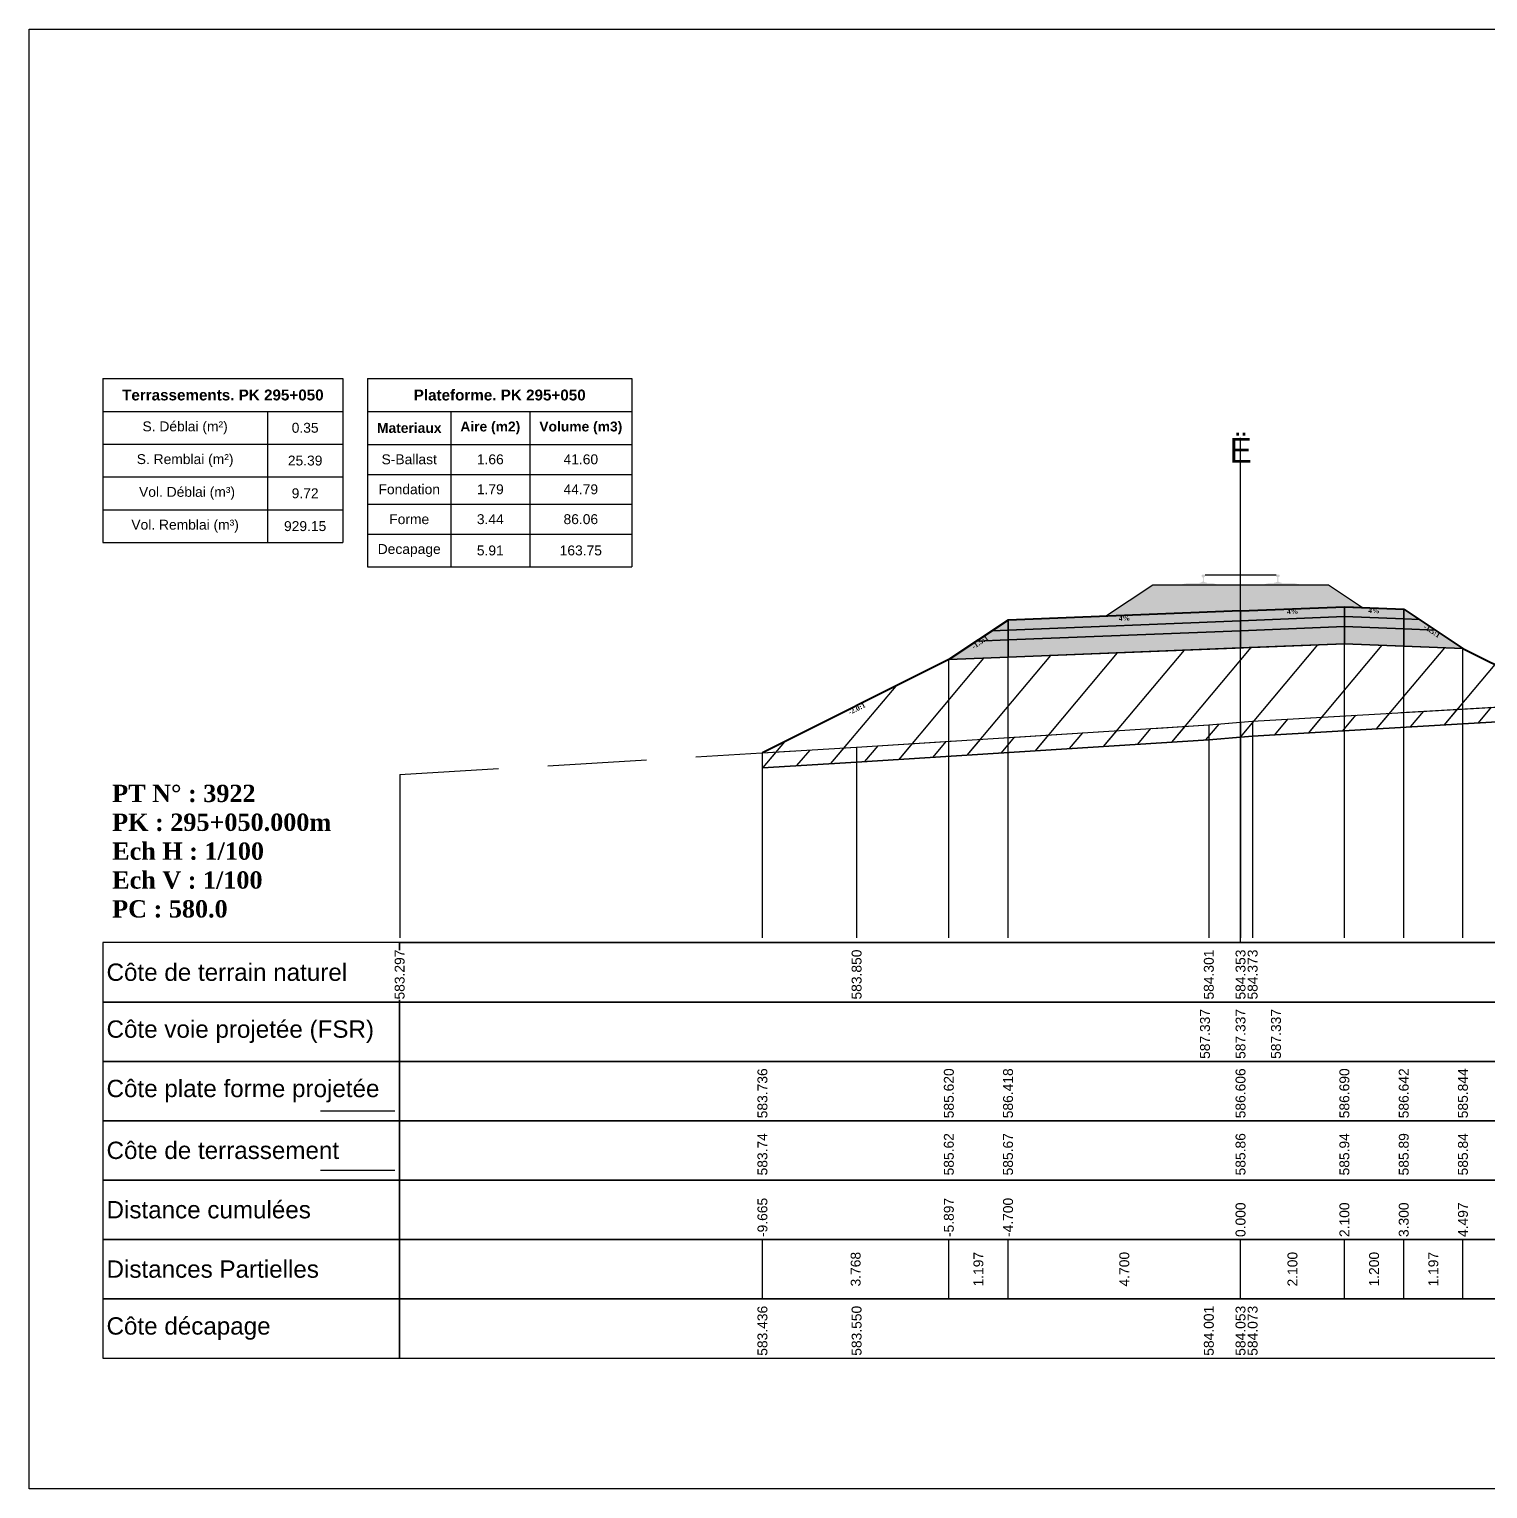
# Model space of a CAD drawing. Header units: millimetres. Extents: x 2762 to 3076, y 916 to 3305.
# Drawn here: x 2873.89 to 2903.38, y 1437.65 to 1467.15 of the extents above; entities that cross this region are included whole.
import ezdxf

# ---------------------------------------------------------------- set-up
doc = ezdxf.new("R2010")
doc.units = ezdxf.units.MM
doc.header["$LTSCALE"] = 2
doc.linetypes.add('CACHE', pattern=[9.525, 6.35, -3.175])
doc.linetypes.add('DASHED', pattern=[0.75, 0.5, -0.25])
for name, color, linetype in [('C-ANNO-TABL', 1, 'Continuous'), ('C-ANNO-TABL-TEXT', 150, 'Continuous'), ('C-ANNO-TABL-TITL', 150, 'Continuous'), ('C-ANNO-TABL-TTBL', 5, 'Continuous'), ('C-ROAD-CORR', 5, 'Continuous'), ('C-ROAD-SCTN', 7, 'Continuous')]:
    doc.layers.add(name, color=color, linetype=linetype)
doc.styles.add('ARIAL', font='arial.ttf')
doc.styles.add('C3D_Etiquette', font='romans.shx')
doc.styles.add('C3D_Profil_Travers', font='romans.shx')
doc.styles.get("Standard").update_dxf_attribs({"font": 'arial.ttf'})

msp = doc.modelspace()

# ---------------------------------------------------------------- hatches: boundary and pattern name
at = {"linetype": 'Continuous', "lineweight": -3}
msp.add_hatch(color=254, dxfattribs=at).paths.add_polyline_path([(2897.162, 1455.737), (2897.162, 1455.922), (2897.277, 1455.943), (2897.625, 1455.943), (2897.625, 1455.948), (2897.551, 1455.948), (2897.551, 1455.958), (2897.552, 1455.959), (2897.554, 1455.96), (2897.555, 1455.96), (2897.575, 1455.962), (2897.578, 1455.962), (2897.581, 1455.964), (2897.609, 1455.974), (2897.612, 1455.975), (2897.613, 1455.977), (2897.614, 1455.978), (2897.615, 1455.982), (2897.616, 1455.989), (2897.617, 1455.998), (2897.618, 1456.009), (2897.618, 1456.033), (2897.617, 1456.048), (2897.617, 1456.055), (2897.616, 1456.061), (2897.615, 1456.065), (2897.615, 1456.067), (2897.614, 1456.071), (2897.613, 1456.072), (2897.612, 1456.074), (2897.611, 1456.075), (2897.61, 1456.076), (2897.594, 1456.081), (2897.592, 1456.083), (2897.591, 1456.084), (2897.59, 1456.086), (2897.59, 1456.088), (2897.59, 1456.106), (2897.591, 1456.111), (2897.592, 1456.113), (2897.594, 1456.115), (2897.596, 1456.117), (2897.599, 1456.118), (2897.6, 1456.118), (2897.604, 1456.119), (2897.608, 1456.12), (2897.611, 1456.12), (2897.615, 1456.12), (2897.62, 1456.12), (2897.623, 1456.12), (2897.626, 1456.12), (2897.63, 1456.12), (2897.633, 1456.12), (2897.637, 1456.12), (2897.642, 1456.12), (2897.645, 1456.12), (2897.649, 1456.119), (2897.653, 1456.118), (2897.654, 1456.118), (2897.656, 1456.117), (2897.659, 1456.115), (2897.661, 1456.113), (2897.662, 1456.111), (2897.662, 1456.106), (2897.662, 1456.088), (2897.662, 1456.086), (2897.662, 1456.084), (2897.661, 1456.083), (2897.659, 1456.081), (2897.643, 1456.076), (2897.642, 1456.075), (2897.64, 1456.074), (2897.639, 1456.072), (2897.639, 1456.071), (2897.638, 1456.067), (2897.637, 1456.065), (2897.637, 1456.061), (2897.636, 1456.055), (2897.635, 1456.048), (2897.635, 1456.033), (2897.635, 1456.009), (2897.636, 1455.998), (2897.637, 1455.989), (2897.638, 1455.982), (2897.639, 1455.978), (2897.64, 1455.977), (2897.641, 1455.975), (2897.643, 1455.974), (2897.672, 1455.964), (2897.675, 1455.962), (2897.678, 1455.962), (2897.698, 1455.96), (2897.699, 1455.96), (2897.7, 1455.959), (2897.701, 1455.958), (2897.701, 1455.948), (2897.627, 1455.948), (2897.627, 1455.943), (2897.831, 1455.943), (2897.963, 1455.912), (2898.797, 1455.912), (2898.928, 1455.943), (2899.132, 1455.943), (2899.132, 1455.948), (2899.058, 1455.948), (2899.058, 1455.958), (2899.059, 1455.959), (2899.061, 1455.96), (2899.062, 1455.96), (2899.082, 1455.962), (2899.085, 1455.962), (2899.088, 1455.964), (2899.116, 1455.974), (2899.119, 1455.975), (2899.12, 1455.977), (2899.121, 1455.978), (2899.122, 1455.982), (2899.123, 1455.989), (2899.124, 1455.998), (2899.125, 1456.009), (2899.125, 1456.033), (2899.124, 1456.048), (2899.124, 1456.055), (2899.123, 1456.061), (2899.122, 1456.065), (2899.122, 1456.067), (2899.121, 1456.071), (2899.12, 1456.072), (2899.119, 1456.074), (2899.118, 1456.075), (2899.117, 1456.076), (2899.101, 1456.081), (2899.099, 1456.083), (2899.098, 1456.084), (2899.097, 1456.086), (2899.097, 1456.088), (2899.097, 1456.106), (2899.098, 1456.111), (2899.099, 1456.113), (2899.101, 1456.115), (2899.103, 1456.117), (2899.106, 1456.118), (2899.107, 1456.118), (2899.111, 1456.119), (2899.115, 1456.12), (2899.118, 1456.12), (2899.122, 1456.12), (2899.127, 1456.12), (2899.13, 1456.12), (2899.133, 1456.12), (2899.137, 1456.12), (2899.14, 1456.12), (2899.144, 1456.12), (2899.149, 1456.12), (2899.152, 1456.12), (2899.156, 1456.119), (2899.16, 1456.118), (2899.161, 1456.118), (2899.163, 1456.117), (2899.166, 1456.115), (2899.168, 1456.113), (2899.169, 1456.111), (2899.169, 1456.106), (2899.169, 1456.088), (2899.169, 1456.086), (2899.169, 1456.084), (2899.168, 1456.083), (2899.166, 1456.081), (2899.15, 1456.076), (2899.149, 1456.075), (2899.147, 1456.074), (2899.146, 1456.072), (2899.146, 1456.071), (2899.145, 1456.067), (2899.144, 1456.065), (2899.144, 1456.061), (2899.143, 1456.055), (2899.142, 1456.048), (2899.142, 1456.033), (2899.142, 1456.009), (2899.143, 1455.998), (2899.144, 1455.989), (2899.145, 1455.982), (2899.146, 1455.978), (2899.147, 1455.977), (2899.148, 1455.975), (2899.15, 1455.974), (2899.179, 1455.964), (2899.182, 1455.962), (2899.185, 1455.962), (2899.205, 1455.96), (2899.206, 1455.96), (2899.207, 1455.959), (2899.208, 1455.958), (2899.208, 1455.948), (2899.134, 1455.948), (2899.134, 1455.943), (2899.482, 1455.943), (2899.597, 1455.922), (2899.597, 1455.737)])
h = msp.add_hatch(dxfattribs=at)
h.set_pattern_fill('GRAVEL', color=252, scale=0.009, style=0)
h.set_pattern_definition([(228.0128, (2895.811781, 1455.508767), (-1.8288, -2.0574), [0.030755, -3.0447435]), (184.96974, (2895.791207, 1455.485907), (2.743199999, 0.228600013), [0.0527764, -5.2248644]), (132.51045, (2895.738629, 1455.481335), (2.286, -2.5146), [0.0372133, -3.684125]), (267.2737, (2895.649475, 1455.424185), (0.2286, 4.572), [0.0480604, -4.7579794]), (292.83365, (2895.647189, 1455.376179), (-1.143, 2.7432), [0.047127, -4.6655827]), (357.2737, (2895.665477, 1455.332745), (-4.572, 0.2286), [0.0480604, -4.7579794]), (37.69424, (2895.713483, 1455.330459), (-2.9718, -2.286), [0.0635574, -6.2921804]), (72.25533, (2895.763775, 1455.369321), (1.6002, 5.0292), [0.0600048, -5.940473]), (121.42957, (2895.782063, 1455.426471), (-1.8288, 2.9718), [0.048223, -4.774099]), (175.23636, (2895.756917, 1455.467619), (2.5146, -0.2286), [0.055054, -2.697654]), (222.39744, (2895.702053, 1455.472191), (-2.7432, -2.5146), [0.071197, -7.0485095]), (138.81407, (2895.87579, 1455.421899), (-1.6002, 1.3716), [0.0243004, -2.405751]), (171.46923, (2895.857501, 1455.437901), (2.9718, -0.4572), [0.0462314, -4.5769175]), (225, (2895.81178, 1455.44476), (-3e-17, -0.2286), [0.032329, -0.29096]), (203.1986, (2895.79578, 1455.47219), (1.143, 0.4572), [0.01741, -1.723556]), (291.8014, (2895.779777, 1455.465333), (-0.2286, 0.6858), [0.024621, -1.206428]), (30.9638, (2895.78892, 1455.442473), (0.6858, 0.4572), [0.039989, -1.292967]), (161.565, (2895.82321, 1455.46305), (0.4572, -0.2286), [0.028916, -0.693981]), (16.38954, (2895.647189, 1455.465333), (2.286, 0.6858), [0.040508, -4.0102944]), (70.34618, (2895.686051, 1455.476763), (-0.9144, -2.5146), [0.033984, -3.3643994]), (293.1986, (2895.82321, 1455.508767), (-0.4572, 1.143), [0.034819, -1.7061465]), (343.61046, (2895.836927, 1455.476763), (-2.286, 0.6858), [0.040508, -4.0102944]), (339.44395, (2895.64719, 1455.3236), (-1.143, 0.4572), [0.039063, -1.914096]), (294.77514, (2895.683765, 1455.309885), (-1.143, 2.5146), [0.0327305, -3.2403234]), (66.8014, (2895.825497, 1455.280167), (0.4572, 1.143), [0.034819, -1.7061465]), (17.35402, (2895.839213, 1455.312171), (-2.9718, -0.9144), [0.0383204, -3.793714]), (69.44395, (2895.713483, 1455.280167), (-0.4572, -1.143), [0.0195316, -1.933628]), (101.3099, (2895.81178, 1455.280167), (-0.2286, 0.9144), [0.011656, -1.1539795]), (165.9638, (2895.809495, 1455.291597), (0.6858, -0.2286), [0.047127, -0.895415]), (186.009, (2895.763775, 1455.303027), (2.286, 0.2286), [0.043674, -4.323723]), (303.69, (2895.78892, 1455.4219), (-0.2286, 0.4572), [0.032969, -0.79126]), (353.15723, (2895.807209, 1455.394467), (3.8862, -0.4572), [0.05756, -5.698441]), (60.9454, (2895.86436, 1455.387609), (-0.9144, -1.6002), [0.023536, -2.330045]), (90, (2895.8758, 1455.40818), (-0.2286, 0.2286), [0.013716, -0.214884]), (120.25644, (2895.759203, 1455.309885), (0.9144, -1.6002), [0.031758, -3.1440547]), (48.0128, (2895.743201, 1455.337317), (1.8288, 2.0574), [0.06151, -3.0139886]), (0, (2895.78435, 1455.38304), (0.2286, 0.2286), [0.059436, -0.169164]), (325.30485, (2895.843785, 1455.383037), (2.286, -1.6002), [0.036145, -3.5783385]), (254.0546, (2895.873503, 1455.362463), (-0.2286, -0.9144), [0.033285, -1.6309485]), (207.64598, (2895.864359, 1455.330459), (-4.3434, -2.286), [0.054193, -5.365122]), (175.42608, (2895.816353, 1455.305313), (-2.9718, 0.2286), [0.0573327, -5.675926])])
h.paths.add_polyline_path([(2895.647, 1455.28), (2896.605, 1455.918), (2900.155, 1455.918), (2900.844, 1455.459), (2900.48, 1455.473)])
h = msp.add_hatch(color=30, dxfattribs=at)
h.paths.add_polyline_path([(2901.68, 1455.025), (2901.68, 1455.225), (2901.999, 1455.213), (2902.318, 1455)])
h.paths.add_polyline_path([(2900.48, 1455.073), (2900.48, 1455.273), (2901.68, 1455.225), (2901.68, 1455.025)])
h.paths.add_polyline_path([(2898.38, 1454.989), (2898.38, 1455.189), (2900.48, 1455.273), (2900.48, 1455.073)])
h.paths.add_polyline_path([(2893.68, 1454.801), (2893.68, 1455.001), (2898.38, 1455.189), (2898.38, 1454.989)])
h.paths.add_polyline_path([(2893.041, 1454.776), (2893.36, 1454.989), (2893.68, 1455.001), (2893.68, 1454.801)])
h = msp.add_hatch(color=11, dxfattribs=at)
h.paths.add_polyline_path([(2901.68, 1455.225), (2901.68, 1455.425), (2901.999, 1455.213)])
h.paths.add_polyline_path([(2900.48, 1455.273), (2900.48, 1455.473), (2901.68, 1455.425), (2901.68, 1455.225)])
h.paths.add_polyline_path([(2898.38, 1455.189), (2898.38, 1455.389), (2900.48, 1455.473), (2900.48, 1455.273)])
h.paths.add_polyline_path([(2893.68, 1455.001), (2893.68, 1455.201), (2898.38, 1455.389), (2898.38, 1455.189)])
h.paths.add_polyline_path([(2893.36, 1454.989), (2893.68, 1455.201), (2893.68, 1455.001)])
h = msp.add_hatch(color=83, dxfattribs=at)
h.paths.add_polyline_path([(2901.68, 1454.675), (2901.68, 1455.025), (2902.318, 1455), (2902.876, 1454.628)])
h.paths.add_polyline_path([(2900.48, 1454.723), (2900.48, 1455.073), (2901.68, 1455.025), (2901.68, 1454.675)])
h.paths.add_polyline_path([(2898.38, 1454.639), (2898.38, 1454.989), (2900.48, 1455.073), (2900.48, 1454.723)])
h.paths.add_polyline_path([(2893.68, 1454.451), (2893.68, 1454.801), (2898.38, 1454.989), (2898.38, 1454.639)])
h.paths.add_polyline_path([(2892.483, 1454.404), (2893.041, 1454.776), (2893.68, 1454.801), (2893.68, 1454.451)])
h = msp.add_hatch(dxfattribs=at)
h.set_pattern_fill('_U', color=3, angle=50, style=0, pattern_type=0)
h.set_pattern_definition([(50, (2907.9984, 1453.4096), (-0.766044, 0.64279), [])])
h.paths.add_polyline_path([(2907.998, 1453.41), (2908.063, 1453.474), (2908.363, 1453.486), (2908.425, 1453.736), (2908.425, 1453.436)])
h.paths.add_polyline_path([(2888.715, 1452.22), (2888.715, 1452.52), (2892.483, 1454.404), (2900.48, 1454.723), (2902.876, 1454.628), (2905.063, 1453.534), (2906.563, 1453.474), (2906.707, 1453.331), (2905.063, 1453.234), (2904.91, 1453.225), (2898.624, 1452.857), (2897.739, 1452.784), (2890.618, 1452.333)])
h = msp.add_hatch(dxfattribs=at)
h.set_pattern_fill('_U', color=150, scale=0.5, angle=50, style=0, pattern_type=0)
h.set_pattern_definition([(50, (2907.99836, 1453.40964), (-0.383022, 0.321394), [])])
h.paths.add_polyline_path([(2907.998, 1453.41), (2908.063, 1453.474), (2908.363, 1453.486), (2908.425, 1453.736), (2908.425, 1453.436)])
h.paths.add_polyline_path([(2905.063, 1453.534), (2906.771, 1453.634), (2908.425, 1453.736), (2908.363, 1453.486), (2908.063, 1453.474), (2907.998, 1453.41), (2906.771, 1453.334), (2906.707, 1453.331), (2906.563, 1453.474)])
h.paths.add_polyline_path([(2888.715, 1452.22), (2888.715, 1452.52), (2890.618, 1452.633), (2897.739, 1453.084), (2898.624, 1453.157), (2905.063, 1453.534), (2906.563, 1453.474), (2906.707, 1453.331), (2905.063, 1453.234), (2904.91, 1453.225), (2898.624, 1452.857), (2897.739, 1452.784), (2890.618, 1452.333)])

# ---------------------------------------------------------------- linework, layer by layer
at = {"color": 7, "linetype": 'Continuous', "lineweight": -3}
for p, q in [((2898.38, 1448.684), (2898.38, 1458.884)), ((2881.379, 1448.684), (2915.381, 1448.684)), ((2888.715, 1441.484), (2888.715, 1442.684)), ((2892.483, 1441.484), (2892.483, 1442.684)), ((2892.483, 1441.484), (2892.483, 1442.684)), ((2893.68, 1441.484), (2893.68, 1442.684)), ((2893.68, 1441.484), (2893.68, 1442.684)), ((2898.38, 1441.484), (2898.38, 1442.684)), ((2898.38, 1441.484), (2898.38, 1442.684)), ((2900.48, 1441.484), (2900.48, 1442.684)), ((2900.48, 1441.484), (2900.48, 1442.684)), ((2901.68, 1441.484), (2901.68, 1442.684)), ((2901.68, 1441.484), (2901.68, 1442.684)), ((2902.876, 1441.484), (2902.876, 1442.684)), ((2902.876, 1441.484), (2902.876, 1442.684))]:
    msp.add_line(p, q, dxfattribs=at)
at = {"color": 251, "linetype": 'Continuous', "lineweight": -3}
for p, q in [((2895.647, 1455.28), (2896.605, 1455.918)), ((2896.605, 1455.918), (2900.155, 1455.918)), ((2900.155, 1455.918), (2900.844, 1455.459)), ((2893.68, 1455.201), (2898.38, 1455.389)), ((2900.48, 1455.473), (2895.647, 1455.28)), ((2898.38, 1455.389), (2900.48, 1455.473)), ((2898.38, 1455.189), (2898.38, 1455.389)), ((2898.38, 1455.389), (2898.38, 1455.189)), ((2900.48, 1455.273), (2898.38, 1455.189)), ((2900.844, 1455.459), (2900.48, 1455.473)), ((2900.48, 1455.273), (2900.48, 1455.473)), ((2900.48, 1455.473), (2901.68, 1455.425)), ((2900.48, 1455.473), (2900.48, 1455.273)), ((2901.68, 1455.225), (2900.48, 1455.273)), ((2901.68, 1455.225), (2901.68, 1455.425)), ((2901.68, 1455.425), (2901.999, 1455.213)), ((2901.68, 1455.425), (2901.68, 1455.225)), ((2893.36, 1454.989), (2893.68, 1455.201)), ((2893.68, 1455.001), (2893.36, 1454.989)), ((2893.68, 1455.001), (2893.68, 1455.201)), ((2893.68, 1455.201), (2893.68, 1455.001)), ((2898.38, 1455.189), (2893.68, 1455.001)), ((2901.999, 1455.213), (2901.68, 1455.225))]:
    msp.add_line(p, q, dxfattribs=at)
at = {"color": 53, "linetype": 'Continuous', "lineweight": -3}
for p, q in [((2898.38, 1455.189), (2900.48, 1455.273)), ((2900.48, 1455.073), (2900.48, 1455.273)), ((2900.48, 1455.273), (2901.68, 1455.225)), ((2900.48, 1455.273), (2900.48, 1455.073)), ((2893.041, 1454.776), (2893.36, 1454.989)), ((2893.36, 1454.989), (2893.68, 1455.001)), ((2893.68, 1455.001), (2898.38, 1455.189)), ((2893.68, 1454.801), (2893.68, 1455.001)), ((2893.68, 1455.001), (2893.68, 1454.801)), ((2898.38, 1454.989), (2893.68, 1454.801)), ((2893.68, 1454.801), (2898.38, 1454.989)), ((2898.38, 1454.989), (2898.38, 1455.189)), ((2898.38, 1455.189), (2898.38, 1454.989)), ((2900.48, 1455.073), (2898.38, 1454.989)), ((2898.38, 1454.989), (2900.48, 1455.073)), ((2898.38, 1454.639), (2898.38, 1454.989)), ((2898.38, 1454.989), (2898.38, 1454.639)), ((2901.68, 1455.025), (2900.48, 1455.073)), ((2900.48, 1454.723), (2900.48, 1455.073)), ((2900.48, 1455.073), (2901.68, 1455.025)), ((2900.48, 1455.073), (2900.48, 1454.723)), ((2901.68, 1455.025), (2901.68, 1455.225)), ((2901.68, 1455.225), (2901.999, 1455.213)), ((2901.68, 1455.225), (2901.68, 1455.025)), ((2902.318, 1455), (2901.68, 1455.025)), ((2901.68, 1454.675), (2901.68, 1455.025)), ((2901.68, 1455.025), (2902.318, 1455)), ((2901.68, 1455.025), (2901.68, 1454.675)), ((2901.999, 1455.213), (2902.318, 1455)), ((2902.318, 1455), (2902.876, 1454.628)), ((2892.483, 1454.404), (2893.041, 1454.776)), ((2893.68, 1454.801), (2893.041, 1454.776)), ((2893.041, 1454.776), (2893.68, 1454.801)), ((2893.68, 1454.451), (2893.68, 1454.801)), ((2893.68, 1454.801), (2893.68, 1454.451)), ((2900.48, 1454.723), (2898.38, 1454.639)), ((2901.68, 1454.675), (2900.48, 1454.723)), ((2902.876, 1454.628), (2901.68, 1454.675)), ((2893.68, 1454.451), (2892.483, 1454.404)), ((2898.38, 1454.639), (2893.68, 1454.451))]:
    msp.add_line(p, q, dxfattribs=at)
at = {"color": 253, "linetype": 'Continuous', "lineweight": -3}
for p, q in [((2892.483, 1454.404), (2900.48, 1454.723)), ((2900.48, 1454.723), (2902.876, 1454.628)), ((2888.715, 1452.52), (2892.483, 1454.404)), ((2902.876, 1454.628), (2905.063, 1453.534)), ((2898.624, 1453.157), (2905.063, 1453.534)), ((2904.91, 1453.225), (2898.624, 1452.857)), ((2904.91, 1453.225), (2898.624, 1452.857)), ((2890.618, 1452.633), (2897.739, 1453.084)), ((2897.739, 1453.084), (2898.624, 1453.157)), ((2888.715, 1452.52), (2890.618, 1452.633)), ((2897.739, 1452.784), (2890.618, 1452.333)), ((2897.739, 1452.784), (2890.618, 1452.333)), ((2898.624, 1452.857), (2897.739, 1452.784)), ((2898.624, 1452.857), (2897.739, 1452.784)), ((2888.715, 1452.22), (2888.715, 1452.52)), ((2888.715, 1452.22), (2888.715, 1452.52)), ((2890.618, 1452.333), (2888.715, 1452.22)), ((2890.618, 1452.333), (2888.715, 1452.22))]:
    msp.add_line(p, q, dxfattribs=at)
at = {"color": 8, "linetype": 'CACHE', "lineweight": -3}
for p, q in [((2900.48, 1448.784), (2900.48, 1454.723)), ((2901.68, 1448.784), (2901.68, 1454.675)), ((2892.483, 1448.784), (2892.483, 1454.404)), ((2893.68, 1448.784), (2893.68, 1454.451)), ((2898.38, 1448.784), (2898.38, 1454.639)), ((2898.38, 1448.784), (2898.38, 1454.639)), ((2902.876, 1448.784), (2902.876, 1454.628)), ((2888.715, 1448.784), (2888.715, 1452.52))]:
    msp.add_line(p, q, dxfattribs=at)
at = {"color": 105, "linetype": 'DASHED', "lineweight": -3, "ltscale": 2}
for p, q in [((2898.624, 1453.157), (2906.771, 1453.634)), ((2890.618, 1452.633), (2897.739, 1453.084)), ((2897.739, 1453.084), (2898.38, 1453.137)), ((2898.38, 1453.137), (2898.624, 1453.157)), ((2881.38, 1452.081), (2890.618, 1452.633))]:
    msp.add_line(p, q, dxfattribs=at)
at = {"color": 6, "linetype": 'Continuous', "lineweight": -3}
for p, q in [((2898.624, 1452.857), (2904.91, 1453.225)), ((2890.618, 1452.333), (2897.739, 1452.784)), ((2897.739, 1452.784), (2898.38, 1452.837)), ((2898.38, 1452.837), (2898.624, 1452.857)), ((2888.715, 1452.22), (2890.618, 1452.333))]:
    msp.add_line(p, q, dxfattribs=at)
at = {"color": 98, "linetype": 'CACHE', "lineweight": -3}
for p, q in [((2897.739, 1453.084), (2897.739, 1448.784)), ((2898.38, 1453.137), (2898.38, 1448.784)), ((2898.624, 1453.157), (2898.624, 1448.784)), ((2890.618, 1452.633), (2890.618, 1448.784)), ((2881.38, 1452.081), (2881.38, 1448.784))]:
    msp.add_line(p, q, dxfattribs=at)
at = {"color": 154, "linetype": 'Continuous', "lineweight": -3}
msp.add_line((2879.779, 1445.284), (2881.279, 1445.284), dxfattribs=at)
at = {"color": 1, "linetype": 'Continuous', "lineweight": -3}
msp.add_line((2879.779, 1444.084), (2881.279, 1444.084), dxfattribs=at)
at = {"color": 7, "linetype": 'Continuous', "lineweight": -3}
for points in [[(2881.379, 1447.484), (2881.379, 1448.684), (2875.379, 1448.684), (2875.379, 1447.484)], [(2881.379, 1447.484), (2915.381, 1447.484), (2915.381, 1448.684), (2881.379, 1448.684)], [(2881.379, 1446.284), (2881.379, 1447.484), (2875.379, 1447.484), (2875.379, 1446.284)], [(2881.379, 1446.284), (2915.381, 1446.284), (2915.381, 1447.484), (2881.379, 1447.484)], [(2881.379, 1445.084), (2881.379, 1446.284), (2875.379, 1446.284), (2875.379, 1445.084)], [(2881.379, 1445.084), (2915.381, 1445.084), (2915.381, 1446.284), (2881.379, 1446.284)], [(2881.379, 1443.884), (2881.379, 1445.084), (2875.379, 1445.084), (2875.379, 1443.884)], [(2881.379, 1443.884), (2915.381, 1443.884), (2915.381, 1445.084), (2881.379, 1445.084)], [(2881.379, 1442.684), (2881.379, 1443.884), (2875.379, 1443.884), (2875.379, 1442.684)], [(2881.379, 1442.684), (2915.381, 1442.684), (2915.381, 1443.884), (2881.379, 1443.884)], [(2881.379, 1441.484), (2881.379, 1442.684), (2875.379, 1442.684), (2875.379, 1441.484)], [(2881.379, 1441.484), (2915.381, 1441.484), (2915.381, 1442.684), (2881.379, 1442.684)], [(2881.379, 1440.284), (2881.379, 1441.484), (2875.379, 1441.484), (2875.379, 1440.284)], [(2881.379, 1440.284), (2915.381, 1440.284), (2915.381, 1441.484), (2881.379, 1441.484)]]:
    msp.add_3dface(points, dxfattribs=at)
at = {"layer": 'C-ANNO-TABL', "color": 7, "linetype": 'Continuous', "lineweight": -3}
for p, q in [((2875.379, 1459.419), (2878.706, 1459.419)), ((2878.706, 1459.419), (2880.232, 1459.419)), ((2878.706, 1459.419), (2878.706, 1458.757)), ((2880.732, 1459.416), (2882.414, 1459.416)), ((2882.414, 1459.416), (2884.01, 1459.416)), ((2882.414, 1459.416), (2882.414, 1458.754)), ((2884.01, 1459.416), (2886.073, 1459.416)), ((2884.01, 1459.416), (2884.01, 1458.754)), ((2875.379, 1458.757), (2878.706, 1458.757)), ((2878.706, 1458.757), (2880.232, 1458.757)), ((2878.706, 1458.757), (2878.706, 1458.095)), ((2880.732, 1458.754), (2882.414, 1458.754)), ((2882.414, 1458.754), (2884.01, 1458.754)), ((2882.414, 1458.754), (2882.414, 1458.147)), ((2884.01, 1458.754), (2886.073, 1458.754)), ((2884.01, 1458.754), (2884.01, 1458.147)), ((2875.379, 1458.095), (2878.706, 1458.095)), ((2878.706, 1458.095), (2880.232, 1458.095)), ((2878.706, 1458.095), (2878.706, 1457.432)), ((2880.732, 1458.147), (2882.414, 1458.147)), ((2882.414, 1458.147), (2884.01, 1458.147)), ((2882.414, 1458.147), (2882.414, 1457.543)), ((2884.01, 1458.147), (2886.073, 1458.147)), ((2884.01, 1458.147), (2884.01, 1457.543)), ((2875.379, 1457.432), (2878.706, 1457.432)), ((2878.706, 1457.432), (2880.232, 1457.432)), ((2878.706, 1457.432), (2878.706, 1456.77)), ((2880.732, 1457.543), (2882.414, 1457.543)), ((2882.414, 1457.543), (2884.01, 1457.543)), ((2882.414, 1457.543), (2882.414, 1456.939)), ((2884.01, 1457.543), (2886.073, 1457.543)), ((2884.01, 1457.543), (2884.01, 1456.939)), ((2880.732, 1456.939), (2882.414, 1456.939)), ((2882.414, 1456.939), (2884.01, 1456.939)), ((2882.414, 1456.939), (2882.414, 1456.28)), ((2884.01, 1456.939), (2886.073, 1456.939)), ((2884.01, 1456.939), (2884.01, 1456.28))]:
    msp.add_line(p, q, dxfattribs=at)
at = {"layer": 'C-ANNO-TABL-TTBL', "color": 7, "linetype": 'Continuous', "lineweight": -3}
for p, q in [((2875.379, 1460.084), (2880.232, 1460.084)), ((2875.379, 1460.084), (2875.379, 1459.419)), ((2880.232, 1460.084), (2880.232, 1459.419)), ((2880.732, 1460.084), (2886.073, 1460.084)), ((2880.732, 1460.084), (2880.732, 1459.416)), ((2886.073, 1460.084), (2886.073, 1459.416)), ((2875.379, 1459.419), (2875.379, 1458.757)), ((2880.232, 1459.419), (2880.232, 1458.757)), ((2880.732, 1459.416), (2880.732, 1458.754)), ((2886.073, 1459.416), (2886.073, 1458.754)), ((2875.379, 1458.757), (2875.379, 1458.095)), ((2880.232, 1458.757), (2880.232, 1458.095)), ((2880.732, 1458.754), (2880.732, 1458.147)), ((2886.073, 1458.754), (2886.073, 1458.147)), ((2875.379, 1458.095), (2875.379, 1457.432)), ((2880.232, 1458.095), (2880.232, 1457.432)), ((2880.732, 1458.147), (2880.732, 1457.543)), ((2886.073, 1458.147), (2886.073, 1457.543)), ((2875.379, 1457.432), (2875.379, 1456.77)), ((2880.232, 1457.432), (2880.232, 1456.77)), ((2880.732, 1457.543), (2880.732, 1456.939)), ((2886.073, 1457.543), (2886.073, 1456.939)), ((2875.379, 1456.77), (2878.706, 1456.77)), ((2878.706, 1456.77), (2880.232, 1456.77)), ((2880.732, 1456.939), (2880.732, 1456.28)), ((2886.073, 1456.939), (2886.073, 1456.28)), ((2880.732, 1456.28), (2882.414, 1456.28)), ((2882.414, 1456.28), (2884.01, 1456.28)), ((2884.01, 1456.28), (2886.073, 1456.28))]:
    msp.add_line(p, q, dxfattribs=at)
at = {"layer": 'C-ROAD-CORR', "color": 1, "linetype": 'Continuous', "lineweight": 40}
for p, q in [((2898.38, 1455.389), (2893.68, 1455.201)), ((2898.38, 1455.389), (2900.48, 1455.473)), ((2900.48, 1455.473), (2901.68, 1455.425)), ((2901.68, 1455.425), (2902.876, 1454.628)), ((2893.68, 1455.201), (2892.483, 1454.404)), ((2892.483, 1454.404), (2888.715, 1452.52)), ((2902.876, 1454.628), (2905.063, 1453.534))]:
    msp.add_line(p, q, dxfattribs=at)
at = {"layer": 'C-ROAD-CORR', "color": 102, "linetype": 'Continuous', "lineweight": -3, "ltscale": 0.5}
for p, q in [((2898.38, 1454.639), (2900.48, 1454.723)), ((2900.48, 1454.723), (2901.68, 1454.675)), ((2901.68, 1454.675), (2902.876, 1454.628)), ((2893.68, 1454.451), (2892.483, 1454.404)), ((2898.38, 1454.639), (2893.68, 1454.451))]:
    msp.add_line(p, q, dxfattribs=at)
at = {"layer": 'C-ROAD-SCTN', "color": 154, "linetype": 'Continuous', "lineweight": -3}
for p, q in [((2897.662, 1456.12), (2898.38, 1456.12)), ((2898.38, 1456.12), (2899.097, 1456.12)), ((2893.68, 1455.201), (2898.38, 1455.389)), ((2898.38, 1455.389), (2900.48, 1455.473)), ((2900.48, 1455.473), (2901.68, 1455.425)), ((2901.68, 1455.425), (2902.876, 1454.628)), ((2892.483, 1454.404), (2893.68, 1455.201)), ((2888.715, 1452.52), (2892.483, 1454.404)), ((2902.876, 1454.628), (2905.063, 1453.534))]:
    msp.add_line(p, q, dxfattribs=at)
at = {"layer": 'C-ROAD-SCTN', "color": 140, "linetype": 'Continuous', "lineweight": -3}
for p, q in [((2895.647, 1455.28), (2896.605, 1455.918)), ((2896.605, 1455.918), (2896.648, 1455.918)), ((2896.648, 1455.918), (2898.38, 1455.918)), ((2898.38, 1455.918), (2900.111, 1455.918)), ((2900.111, 1455.918), (2900.155, 1455.918)), ((2900.155, 1455.918), (2900.844, 1455.459))]:
    msp.add_line(p, q, dxfattribs=at)
at = {"layer": 'C-ROAD-SCTN', "color": 1, "linetype": 'Continuous', "lineweight": -3}
for p, q in [((2898.38, 1454.639), (2900.48, 1454.723)), ((2900.48, 1454.723), (2901.68, 1454.675)), ((2901.68, 1454.675), (2902.876, 1454.628)), ((2888.715, 1452.52), (2892.483, 1454.404)), ((2892.483, 1454.404), (2893.68, 1454.451)), ((2893.68, 1454.451), (2898.38, 1454.639)), ((2902.876, 1454.628), (2905.063, 1453.534))]:
    msp.add_line(p, q, dxfattribs=at)

# ---------------------------------------------------------------- texts
at = {"color": 7, "linetype": 'Continuous', "lineweight": -3}
for s, insert, char_height, attachment_point, style in [('{\\fWingdings|b0|i0|c2|p0;Ë}', (2898.38, 1458.384), 0.5, 8, 'C3D_Profil_Travers'), ('{\\fTimes New Roman|b1|i0|c0|p18;PT N° : 3922\\PPK : 295+050.000m\\PEch H : 1/100\\PEch V : 1/100\\PPC : 580.0}', (2875.568, 1449.184), 0.35, 7, 'C3D_Profil_Travers'), ('{\\fArial|b0|i0|c0|p34;Côte de terrain naturel}', (2875.454, 1448.084), 0.35, 4, 'C3D_Etiquette'), ('{\\fArial|b0|i0|c0|p34;Côte plate forme projetée}', (2875.454, 1445.684), 0.35, 4, 'C3D_Etiquette'), ('{\\fArial|b0|i0|c0|p34;Côte de terrassement}', (2875.454, 1444.484), 0.35, 4, 'C3D_Etiquette'), ('{\\fArial|b0|i0|c0|p34;Distance cumulées}', (2875.454, 1443.284), 0.35, 4, 'C3D_Etiquette'), ('{\\fArial|b0|i0|c0|p34;Distances Partielles}', (2875.454, 1442.084), 0.35, 4, 'C3D_Etiquette'), ('{\\fArial|b0|i0|c0|p34;Côte décapage}', (2875.454, 1440.884), 0.35, 4, 'C3D_Etiquette')]:
    msp.add_mtext(s, dxfattribs=dict(at, insert=insert, char_height=char_height, attachment_point=attachment_point, style=style))
at = {"color": 7, "linetype": 'Continuous', "lineweight": -3, "char_height": 0.1, "attachment_point": 2, "style": 'C3D_Etiquette'}
for s, insert, width, rotation in [('{\\fTimes New Roman|b1|i0|c0|p18;4%}', (2896.03, 1455.291), 0.42071, 2.2906), ('{\\fTimes New Roman|b1|i0|c0|p18;4%}', (2899.43, 1455.427), 0.37094, 2.2906), ('{\\fTimes New Roman|b1|i0|c0|p18;4%}', (2901.079, 1455.445), 0.42071, 357.7094), ('{\\fTimes New Roman|b1|i0|c0|p18;-1.5:1}', (2902.276, 1455.023), 0.34598, 326.3099), ('{\\fTimes New Roman|b1|i0|c0|p18;-1.5:1}', (2893.083, 1454.799), 0.34598, 33.6901), ('{\\fTimes New Roman|b1|i0|c0|p18;-2.0:1}', (2890.601, 1453.458), 0.34598, 26.5651)]:
    msp.add_mtext(s, dxfattribs=dict(at, insert=insert, width=width, rotation=rotation))
at = {"color": 7, "linetype": 'Continuous', "lineweight": -3, "insert": (2875.454, 1446.884), "char_height": 0.35, "attachment_point": 4}
msp.add_mtext('{\\fArial|b0|i0|c0|p34;Côte voie projetée (FSR)}', dxfattribs=at)
at = {"color": 7, "linetype": 'Continuous', "lineweight": -3, "char_height": 0.2, "rotation": 90, "style": 'C3D_Profil_Travers'}
for s, insert, attachment_point in [('{\\fArial|b0|i0|c0|p34;583.74}', (2888.715, 1443.979), 4), ('{\\fArial|b0|i0|c0|p34;585.62}', (2892.483, 1443.979), 4), ('{\\fArial|b0|i0|c0|p34;585.67}', (2893.68, 1443.979), 4), ('{\\fArial|b0|i0|c0|p34;585.86}', (2898.38, 1443.979), 4), ('{\\fArial|b0|i0|c0|p34;585.94}', (2900.48, 1443.979), 4), ('{\\fArial|b0|i0|c0|p34;585.89}', (2901.68, 1443.979), 4), ('{\\fArial|b0|i0|c0|p34;585.84}', (2902.876, 1443.979), 4), ('{\\fArial|b0|i0|c0|p34;3.768}', (2890.599, 1442.084), 5), ('{\\fArial|b0|i0|c0|p34;1.197}', (2893.081, 1442.084), 5), ('{\\fArial|b0|i0|c0|p34;4.700}', (2896.03, 1442.084), 5), ('{\\fArial|b0|i0|c0|p34;2.100}', (2899.43, 1442.084), 5), ('{\\fArial|b0|i0|c0|p34;1.200}', (2901.08, 1442.084), 5), ('{\\fArial|b0|i0|c0|p34;1.197}', (2902.278, 1442.084), 5)]:
    msp.add_mtext(s, dxfattribs=dict(at, insert=insert, attachment_point=attachment_point))
at = {"layer": 'C-ANNO-TABL-TEXT', "color": 7, "linetype": 'Continuous', "lineweight": -3, "char_height": 0.2, "attachment_point": 5, "style": 'ARIAL'}
for s, insert in [('{\\fArial|b0|i0|c0|p34;\\C7;0.35}', (2879.469, 1459.088)), ('{\\fArial|b0|i0|c0|p34;\\C7;25.39}', (2879.469, 1458.426)), ('{\\fArial|b0|i0|c0|p34;\\C7;S-Ballast}', (2881.573, 1458.451)), ('{\\fArial|b0|i0|c0|p34;\\C7;1.66}', (2883.212, 1458.451)), ('{\\C18;\\c0;41.60}', (2885.042, 1458.451)), ('{\\fArial|b0|i0|c0|p34;\\C7;Fondation}', (2881.573, 1457.845)), ('{\\fArial|b0|i0|c0|p34;\\C7;1.79}', (2883.212, 1457.845)), ('{\\C18;\\c0;44.79}', (2885.042, 1457.845)), ('{\\fArial|b0|i0|c0|p34;\\C7;9.72}', (2879.469, 1457.764)), ('{\\fArial|b0|i0|c0|p34;\\C7;Forme}', (2881.573, 1457.241)), ('{\\fArial|b0|i0|c0|p34;\\C7;3.44}', (2883.212, 1457.241)), ('{\\C18;\\c0;86.06}', (2885.042, 1457.241)), ('{\\fArial|b0|i0|c0|p34;\\C7;929.15}', (2879.469, 1457.101)), ('{\\fArial|b0|i0|c0|p34;\\C7;Decapage}', (2881.573, 1456.609)), ('{\\fArial|b0|i0|c0|p34;\\C7;5.91}', (2883.212, 1456.609)), ('{\\C18;\\c0;163.75}', (2885.042, 1456.609))]:
    msp.add_mtext(s, dxfattribs=dict(at, insert=insert))
at = {"layer": 'C-ANNO-TABL-TITL', "color": 7, "linetype": 'Continuous', "lineweight": -3, "attachment_point": 5, "style": 'ARIAL'}
for s, insert, char_height in [('{\\fArial|b1|i0|c0|p34;\\C7;Terrassements. PK 295+050}', (2877.805, 1459.751), 0.22), ('{\\fArial|b1|i0|c0|p34;\\C18;\\c0;Plateforme. PK 295+050}', (2883.402, 1459.75), 0.22), ('{\\fArial|b0|i0|c0|p34;\\C7;S. Déblai (m²) }', (2877.042, 1459.088), 0.2), ('{\\fArial|b1|i0|c0|p34;\\C7;Materiaux   }', (2881.573, 1459.085), 0.2), ('{\\fArial|b1|i0|c0|p34;\\C7;Aire (m2)}', (2883.212, 1459.085), 0.2), ('{\\fArial|b1|i0|c0|p34;\\C7;Volume (m3)}', (2885.042, 1459.085), 0.2), ('{\\fArial|b0|i0|c0|p34;\\C7;S. Remblai (m²) }', (2877.042, 1458.426), 0.2), ('{\\fArial|b0|i0|c0|p34;\\C7; Vol. Déblai (m³) }', (2877.042, 1457.764), 0.2), ('{\\fArial|b0|i0|c0|p34;\\C7;Vol. Remblai (m³)}', (2877.042, 1457.101), 0.2)]:
    msp.add_mtext(s, dxfattribs=dict(at, insert=insert, char_height=char_height))

# ---------------------------------------------------------------- next in the draw order: texts
at = {"color": 7, "linetype": 'Continuous', "lineweight": -3, "char_height": 0.2, "attachment_point": 4, "rotation": 90, "style": 'C3D_Profil_Travers', "bg_fill": 3, "box_fill_scale": 1.000375, "bg_fill_color": 256, "bg_fill_true_color": 13158600, "bg_fill_transparency": 0}
for s, insert, width in [('{\\fArial|b0|i0|c0|p34;583.297}', (2881.38, 1447.534), 0.99553), ('{\\fArial|b0|i0|c0|p34;583.850}', (2890.618, 1447.534), 0.99484), ('{\\fArial|b0|i0|c0|p34;584.301}', (2897.739, 1447.534), 0.95654), ('{\\fArial|b0|i0|c0|p34;584.353}', (2898.38, 1447.534), 0.99553), ('{\\fArial|b0|i0|c0|p34;587.337}', (2897.662, 1446.334), 0.99553), ('{\\fArial|b0|i0|c0|p34;587.337}', (2898.38, 1446.334), 0.99553), ('{\\fArial|b0|i0|c0|p34;587.337}', (2899.097, 1446.334), 0.99553), ('{\\fArial|b0|i0|c0|p34;583.736}', (2888.715, 1445.134), 0.99539), ('{\\fArial|b0|i0|c0|p34;585.620}', (2892.483, 1445.134), 0.99484), ('{\\fArial|b0|i0|c0|p34;586.418}', (2893.68, 1445.134), 0.99595), ('{\\fArial|b0|i0|c0|p34;586.606}', (2898.38, 1445.134), 0.99539), ('{\\fArial|b0|i0|c0|p34;586.690}', (2900.48, 1445.134), 0.99484), ('{\\fArial|b0|i0|c0|p34;586.642}', (2901.68, 1445.134), 0.99347), ('{\\fArial|b0|i0|c0|p34;585.844}', (2902.876, 1445.134), 0.99471), ('{\\fArial|b0|i0|c0|p34;\\C256;-9.665}', (2888.715, 1442.734), 0.77989), ('{\\fArial|b0|i0|c0|p34;\\C256;-5.897}', (2892.483, 1442.734), 0.77838), ('{\\fArial|b0|i0|c0|p34;\\C256;-4.700}', (2893.68, 1442.734), 0.77769), ('{\\fArial|b0|i0|c0|p34;\\C256;0.000}', (2898.38, 1442.734), 0.68096), ('{\\fArial|b0|i0|c0|p34;\\C256;2.100}', (2900.48, 1442.734), 0.6844), ('{\\fArial|b0|i0|c0|p34;\\C256;3.300}', (2901.68, 1442.734), 0.68082), ('{\\fArial|b0|i0|c0|p34;\\C256;4.497}', (2902.876, 1442.734), 0.68978), ('{\\fArial|b0|i0|c0|p34;583.436}', (2888.715, 1440.334), 0.99539), ('{\\fArial|b0|i0|c0|p34;583.550}', (2890.618, 1440.334), 0.99484), ('{\\fArial|b0|i0|c0|p34;584.001}', (2897.739, 1440.334), 0.95654), ('{\\fArial|b0|i0|c0|p34;584.053}', (2898.38, 1440.334), 0.99553)]:
    msp.add_mtext(s, dxfattribs=dict(at, insert=insert, width=width))

# ---------------------------------------------------------------- next in the draw order: texts
at = {"color": 7, "linetype": 'Continuous', "lineweight": -3, "char_height": 0.2, "width": 0.99553, "attachment_point": 4, "rotation": 90, "style": 'C3D_Profil_Travers', "bg_fill": 3, "box_fill_scale": 1.000375, "bg_fill_color": 256, "bg_fill_true_color": 13158600, "bg_fill_transparency": 0}
for s, insert in [('{\\fArial|b0|i0|c0|p34;584.373}', (2898.624, 1447.534)), ('{\\fArial|b0|i0|c0|p34;584.073}', (2898.624, 1440.334))]:
    msp.add_mtext(s, dxfattribs=dict(at, insert=insert))

# ---------------------------------------------------------------- next in the draw order: linework, layer by layer
msp.add_lwpolyline([(2873.89, 1467.145), (2922.89, 1467.145), (2922.89, 1437.645), (2873.89, 1437.645)], close=True)

doc.saveas('drawing.dxf')
